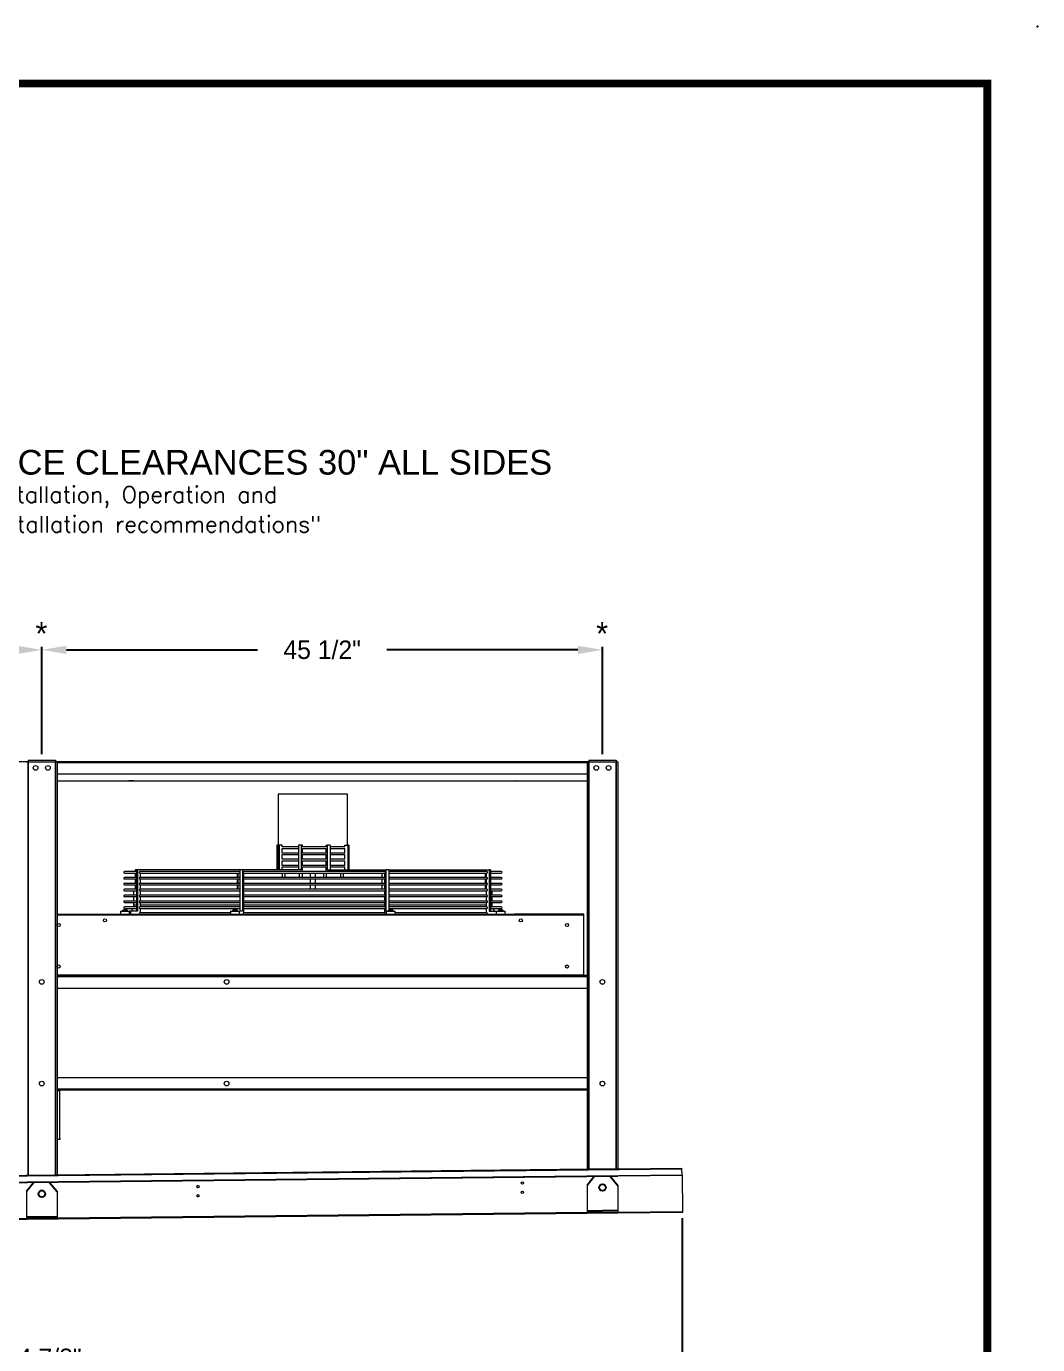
# Model space of a CAD drawing. Extents: x 6 to 271, y -23 to 146.
# Drawn here: x 189 to 271.1, y 39.4 to 146.4 of the extents above; entities that cross this region are included whole.
import ezdxf
from ezdxf.enums import TextEntityAlignment as Align

# ---------------------------------------------------------------- set-up
doc = ezdxf.new("R2010")
doc.units = 0
doc.header["$MEASUREMENT"] = 0
doc.layers.get('0').update_dxf_attribs({"linetype": 'CONTINUOUS'})
doc.layers.get('Defpoints').update_dxf_attribs({"linetype": 'CONTINUOUS'})
doc.styles.add('dimentions', font='ARIAL.TTF')
doc.styles.add('SIMPLEX', font='SIMPLEX')
doc.dimstyles.get("Standard").update_dxf_attribs({"dimtxt": 1.5, "dimasz": 2, "dimexe": 0.25, "dimexo": 0.5, "dimgap": 0.75, "dimtad": 0, "dimtih": 1, "dimtoh": 1, "dimdec": 4, "dimzin": 0, "dimdsep": 46, "dimlunit": 5, "dimtxsty": 'STANDARD', "dimcen": 0.125, "dimclrd": 1, "dimclre": 1, "dimclrt": 1, "dimadec": 0, "dimazin": 0, "dimtfac": 1, "dimtdec": 4, "dimtofl": 0, "dimtmove": 0, "dimatfit": 3, "dimfxl": 1, "dimfrac": 2, "dimtolj": 1, "dimtzin": 0, "dimarcsym": 0})

# ---------------------------------------------------------------- blocks, each defined once
blk = doc.blocks.new('*D29')
at = {"color": 7, "lineweight": -2}
for p, q in [((144.78, 87.32), (144.78, 96.03)), ((146.78, 95.78), (162.28, 95.78)), ((188.28, 95.78), (172.78, 95.78)), ((190.28, 87.32), (190.28, 96.03))]:
    blk.add_line(p, q, dxfattribs=at)
at = {"color": 7}
for points in [[(146.78, 96.11), (146.78, 95.44), (144.78, 95.78)], [(188.28, 96.11), (188.28, 95.44), (190.28, 95.78)]]:
    blk.add_solid(points, dxfattribs=at)
at = {"layer": 'Defpoints', "color": 0}
for p in [(190.28, 95.78), (144.78, 86.82), (190.28, 86.82)]:
    blk.add_point(p, dxfattribs=at)
at = {"color": 7, "insert": (167.53, 95.78), "char_height": 1.5, "attachment_point": 5}
blk.add_mtext('\\A1;45 1/2"', dxfattribs=at)
blk = doc.blocks.new('*D30')
at = {"color": 7, "lineweight": -2}
for p, q in [((190.28, 87.32), (190.28, 96.03)), ((192.28, 95.78), (207.78, 95.78)), ((233.78, 95.78), (218.28, 95.78)), ((235.78, 87.32), (235.78, 96.03))]:
    blk.add_line(p, q, dxfattribs=at)
at = {"color": 7}
for points in [[(192.28, 96.11), (192.28, 95.44), (190.28, 95.78)], [(233.78, 96.11), (233.78, 95.44), (235.78, 95.78)]]:
    blk.add_solid(points, dxfattribs=at)
at = {"layer": 'Defpoints', "color": 0}
for p in [(235.78, 95.78), (190.28, 86.82), (235.78, 86.82)]:
    blk.add_point(p, dxfattribs=at)
at = {"color": 7, "insert": (213.03, 95.78), "char_height": 1.5, "attachment_point": 5}
blk.add_mtext('\\A1;45 1/2"', dxfattribs=at)
blk = doc.blocks.new('*D32')
at = {"color": 7, "lineweight": -2}
for p, q in [((242.25, 49.65), (242.25, 38.05)), ((137.36, 48.49), (137.36, 38.05)), ((139.36, 38.3), (183.93, 38.3)), ((240.25, 38.3), (195.68, 38.3))]:
    blk.add_line(p, q, dxfattribs=at)
at = {"color": 7}
for points in [[(139.36, 38.63), (139.36, 37.97), (137.36, 38.3)], [(240.25, 38.63), (240.25, 37.97), (242.25, 38.3)]]:
    blk.add_solid(points, dxfattribs=at)
at = {"layer": 'Defpoints', "color": 0}
for p in [(242.25, 50.15), (137.36, 48.99), (242.25, 38.3)]:
    blk.add_point(p, dxfattribs=at)
at = {"color": 7, "insert": (189.81, 38.3), "char_height": 1.5, "attachment_point": 5}
blk.add_mtext('\\A1;104 7/8"', dxfattribs=at)

msp = doc.modelspace()

# ---------------------------------------------------------------- linework, layer by layer
at = {"color": 0, "linetype": 'Continuous', "lineweight": 15}
for p, q in [((189.02521, 86.68913), (189.15971, 86.68913)), ((189.15971, 86.68913), (189.15971, 53.11904)), ((189.16071, 86.68913), (189.15971, 86.68913)), ((189.16071, 86.82463), (189.16071, 86.69013)), ((189.16071, 86.82463), (191.38971, 86.82463)), ((189.16071, 86.69013), (191.38971, 86.69013)), ((189.16071, 86.68913), (189.16071, 86.69013)), ((189.16071, 86.68913), (191.38971, 86.68913)), ((189.16071, 53.11905), (189.16071, 86.68913)), ((191.38971, 86.82463), (191.38971, 86.69013)), ((191.38971, 86.68913), (191.38971, 86.69013)), ((191.39071, 86.68913), (191.38971, 86.68913)), ((191.38971, 53.14355), (191.38971, 86.68913)), ((191.52521, 86.68913), (191.39071, 86.68913)), ((191.39071, 86.68913), (191.39071, 53.14356)), ((191.52521, 86.68913), (191.52521, 53.14504)), ((234.52521, 86.68913), (234.65971, 86.68913)), ((234.52521, 86.68913), (234.52521, 53.61759)), ((234.65971, 86.68913), (234.65971, 53.61907)), ((234.66071, 86.68913), (234.65971, 86.68913)), ((234.66071, 86.82463), (234.66071, 86.69013)), ((234.66071, 86.82463), (236.88971, 86.82463)), ((234.66071, 86.69013), (236.88971, 86.69013)), ((234.66071, 86.68913), (234.66071, 86.69013)), ((234.66071, 86.68913), (236.88971, 86.68913)), ((234.66071, 53.61908), (234.66071, 86.68913)), ((236.88971, 86.82463), (236.88971, 86.69013)), ((236.88971, 86.68913), (236.88971, 86.69013)), ((236.88971, 53.64358), (236.88971, 86.68913)), ((236.89071, 86.68913), (236.88971, 86.68913)), ((237.02521, 86.68913), (236.89071, 86.68913)), ((236.89071, 86.68913), (236.89071, 53.64359)), ((237.02521, 86.68913), (237.02521, 53.64507)), ((191.52521, 86.63613), (234.52521, 86.63613)), ((191.52521, 85.70484), (234.52521, 85.70484)), ((191.52521, 85.14254), (197.33771, 85.14254)), ((197.71271, 85.14254), (228.33771, 85.14254)), ((228.71271, 85.14254), (234.52521, 85.14254)), ((213.35151, 84.06813), (209.46271, 84.06813)), ((215.08771, 84.06813), (213.35151, 84.06813)), ((209.358, 79.93213), (209.358, 77.93713)), ((209.45137, 79.93213), (209.358, 79.93213)), ((209.54475, 79.93213), (209.45137, 79.93213)), ((209.45137, 79.93213), (209.45137, 77.93713)), ((209.54475, 79.93213), (209.54475, 77.93713)), ((209.77017, 79.93213), (209.54475, 79.93213)), ((209.77017, 79.78131), (209.77017, 79.93213)), ((211.10554, 79.78225), (209.77017, 79.78225)), ((209.77017, 79.28131), (209.77017, 79.66319)), ((209.77017, 79.66225), (211.10554, 79.66225)), ((211.10554, 79.28225), (209.77017, 79.28225)), ((211.33096, 79.93213), (211.10554, 79.93213)), ((211.10554, 79.93213), (211.10554, 77.93713)), ((211.33096, 79.93213), (211.33096, 77.93713)), ((211.42434, 79.93213), (211.33096, 79.93213)), ((211.42434, 79.78131), (211.42434, 79.93213)), ((213.35151, 79.78225), (211.42434, 79.78225)), ((211.42434, 79.28131), (211.42434, 79.66319)), ((211.42434, 79.66225), (213.35151, 79.66225)), ((213.35151, 79.28225), (211.42434, 79.28225)), ((213.35151, 79.78225), (213.35151, 79.93213)), ((213.35151, 79.93213), (213.44488, 79.93213)), ((213.35151, 79.28225), (213.35151, 79.66225)), ((213.44488, 79.93213), (213.44488, 77.93713)), ((213.67031, 79.93213), (213.44488, 79.93213)), ((213.67031, 79.93213), (213.67031, 77.93713)), ((214.87362, 79.78225), (213.67031, 79.78225)), ((213.67031, 79.66225), (214.87362, 79.66225)), ((214.87362, 79.28225), (213.67031, 79.28225)), ((214.87362, 79.78225), (214.87362, 79.93213)), ((214.87362, 79.93213), (215.09905, 79.93213)), ((214.87362, 79.28225), (214.87362, 79.66225)), ((215.09905, 79.93213), (215.09905, 77.93713)), ((215.19242, 79.93213), (215.09905, 79.93213)), ((215.19242, 79.93213), (215.19242, 77.93713)), ((209.77017, 78.78131), (209.77017, 79.16319)), ((209.77017, 79.16225), (211.10554, 79.16225)), ((211.10554, 78.78225), (209.77017, 78.78225)), ((209.77017, 78.28131), (209.77017, 78.66319)), ((209.77017, 78.66225), (211.10554, 78.66225)), ((211.10554, 78.28225), (209.77017, 78.28225)), ((209.77017, 77.93713), (209.77017, 78.16319)), ((209.77017, 78.16225), (211.10554, 78.16225)), ((211.42434, 78.78131), (211.42434, 79.16319)), ((211.42434, 79.16225), (213.35151, 79.16225)), ((213.35151, 78.78225), (211.42434, 78.78225)), ((211.42434, 78.28131), (211.42434, 78.66319)), ((211.42434, 78.66225), (213.35151, 78.66225)), ((213.35151, 78.28225), (211.42434, 78.28225)), ((211.42434, 77.78225), (211.42434, 78.16319)), ((211.42434, 78.16225), (213.35151, 78.16225)), ((213.35151, 78.78225), (213.35151, 79.16225)), ((213.35151, 78.28225), (213.35151, 78.66225)), ((213.35151, 77.78225), (213.35151, 78.16225)), ((213.67031, 79.16225), (214.87362, 79.16225)), ((214.87362, 78.78225), (213.67031, 78.78225)), ((213.67031, 78.66225), (214.87362, 78.66225)), ((214.87362, 78.28225), (213.67031, 78.28225)), ((213.67031, 78.16225), (214.87362, 78.16225)), ((214.87362, 78.78225), (214.87362, 79.16225)), ((214.87362, 78.28225), (214.87362, 78.66225)), ((214.87362, 77.93713), (214.87362, 78.16225)), ((197.95508, 77.78225), (196.98509, 77.78225)), ((196.98509, 77.66225), (197.95508, 77.66225)), ((197.95508, 77.30358), (196.98509, 77.30358)), ((196.98509, 77.18358), (197.95508, 77.18358)), ((197.8617, 77.93713), (197.8617, 77.78225)), ((197.95508, 77.93713), (197.8617, 77.93713)), ((197.8617, 77.66225), (197.8617, 77.30358)), ((197.8617, 77.18358), (197.8617, 76.82492)), ((198.04845, 77.93713), (197.95508, 77.93713)), ((197.95508, 77.93713), (197.95508, 74.55613)), ((198.04845, 77.93713), (198.04845, 74.55613)), ((206.34362, 77.93713), (198.04845, 77.93713)), ((198.24416, 77.66225), (206.34362, 77.66225)), ((198.24416, 77.18358), (206.34362, 77.18358)), ((206.34362, 77.78225), (198.2442, 77.78225)), ((206.34362, 77.30358), (198.2442, 77.30358)), ((198.27388, 77.30358), (198.27388, 77.66225)), ((198.27388, 76.82492), (198.27388, 77.18358)), ((206.11819, 77.66225), (206.11819, 77.30358)), ((206.11819, 77.18358), (206.11819, 76.82492)), ((206.21156, 77.30358), (206.21156, 77.66225)), ((206.21156, 76.82492), (206.21156, 77.18358)), ((206.56904, 77.93713), (206.34362, 77.93713)), ((206.34362, 77.93713), (206.34362, 74.55613)), ((206.56904, 77.93713), (206.56904, 74.55613)), ((211.33096, 77.93713), (206.56904, 77.93713)), ((206.65011, 77.66225), (218.12648, 77.66225)), ((206.65011, 77.18358), (218.12648, 77.18358)), ((218.12648, 77.78225), (206.65019, 77.78225)), ((218.12648, 77.30358), (206.65019, 77.30358)), ((206.66242, 77.30358), (206.66242, 77.66225)), ((206.66242, 76.82492), (206.66242, 77.18358)), ((213.44488, 77.93713), (218.2068, 77.93713)), ((217.888, 77.30358), (217.888, 77.66225)), ((217.888, 76.82492), (217.888, 77.18358)), ((218.11343, 77.30358), (218.11343, 77.66225)), ((218.11343, 76.82492), (218.11343, 77.18358)), ((218.2068, 77.93713), (218.2068, 74.55613)), ((218.43223, 77.93713), (218.2068, 77.93713)), ((218.43223, 77.93713), (218.43223, 74.66423)), ((218.43223, 77.93713), (226.59534, 77.93713)), ((226.40143, 77.78225), (218.43223, 77.78225)), ((218.43223, 77.66225), (226.40143, 77.66225)), ((226.40143, 77.30358), (218.43223, 77.30358)), ((218.43223, 77.18358), (226.40143, 77.18358)), ((226.27654, 77.30358), (226.27654, 77.66225)), ((226.27654, 76.82492), (226.27654, 77.18358)), ((226.36992, 77.30358), (226.36992, 77.66225)), ((226.36992, 76.82492), (226.36992, 77.18358)), ((226.59534, 77.93713), (226.59534, 74.55613)), ((226.68872, 77.93713), (226.59534, 77.93713)), ((226.68872, 77.93713), (226.68872, 74.55613)), ((227.56533, 77.78225), (226.68872, 77.78225)), ((226.68872, 77.66225), (227.56533, 77.66225)), ((227.56533, 77.30358), (226.68872, 77.30358)), ((226.68872, 77.18358), (227.56533, 77.18358)), ((197.95508, 76.82492), (196.98509, 76.82492)), ((196.98509, 76.70492), (197.95508, 76.70492)), ((197.95508, 76.34625), (196.98509, 76.34625)), ((196.98509, 76.22625), (197.95508, 76.22625)), ((197.8617, 76.70492), (197.8617, 76.34625)), ((198.24416, 76.70492), (206.34362, 76.70492)), ((198.24416, 76.22625), (206.34362, 76.22625)), ((206.34362, 76.82492), (198.2442, 76.82492)), ((206.34362, 76.34625), (198.2442, 76.34625)), ((198.27388, 76.34625), (198.27388, 76.70492)), ((198.27388, 75.86759), (198.27388, 76.22625)), ((206.11819, 76.70492), (206.11819, 76.34625)), ((206.21156, 76.34625), (206.21156, 76.70492)), ((206.65011, 76.70492), (218.12648, 76.70492)), ((206.65011, 76.22625), (218.12648, 76.22625)), ((218.12648, 76.82492), (206.65019, 76.82492)), ((218.12648, 76.34625), (206.65019, 76.34625)), ((206.66242, 76.34625), (206.66242, 76.70492)), ((206.66242, 75.86759), (206.66242, 76.22625)), ((217.888, 76.34625), (217.888, 76.70492)), ((218.11343, 76.34625), (218.11343, 76.70492)), ((218.11343, 75.86759), (218.11343, 76.22625)), ((226.40143, 76.82492), (218.43223, 76.82492)), ((218.43223, 76.70492), (226.40143, 76.70492)), ((226.40143, 76.34625), (218.43223, 76.34625)), ((218.43223, 76.22625), (226.40143, 76.22625)), ((226.27654, 76.34625), (226.27654, 76.70492)), ((226.36992, 76.34625), (226.36992, 76.70492)), ((226.36992, 75.86759), (226.36992, 76.22625)), ((227.56533, 76.82492), (226.68872, 76.82492)), ((226.68872, 76.70492), (227.56533, 76.70492)), ((227.56533, 76.34625), (226.68872, 76.34625)), ((226.68872, 76.22625), (227.56533, 76.22625)), ((197.95508, 75.86759), (196.98509, 75.86759)), ((196.98509, 75.74759), (197.95508, 75.74759)), ((197.95508, 75.38892), (196.98509, 75.38892)), ((196.98509, 75.26892), (197.95508, 75.26892)), ((197.95508, 74.91025), (196.98509, 74.91025)), ((197.95508, 75.06213), (197.72741, 75.06213)), ((198.24416, 75.74759), (206.34362, 75.74759)), ((198.24416, 75.26892), (206.34362, 75.26892)), ((206.34362, 75.86759), (198.2442, 75.86759)), ((206.34362, 75.38892), (198.2442, 75.38892)), ((206.34362, 74.91025), (198.2442, 74.91025)), ((198.27388, 75.38892), (198.27388, 75.74759)), ((198.27388, 74.91025), (198.27388, 75.26892)), ((206.34362, 75.06213), (198.27388, 75.06213)), ((206.65011, 75.74759), (218.12648, 75.74759)), ((206.65011, 75.26892), (218.12648, 75.26892)), ((218.12648, 75.86759), (206.65019, 75.86759)), ((218.12648, 75.38892), (206.65019, 75.38892)), ((218.12648, 74.91025), (206.65019, 74.91025)), ((206.66242, 75.38892), (206.66242, 75.74759)), ((206.66242, 74.91025), (206.66242, 75.26892)), ((218.11343, 75.06213), (206.66242, 75.06213)), ((218.11343, 75.38892), (218.11343, 75.74759)), ((218.11343, 74.91025), (218.11343, 75.26892)), ((226.40143, 75.86759), (218.43223, 75.86759)), ((218.43223, 75.74759), (226.40143, 75.74759)), ((226.40143, 75.38892), (218.43223, 75.38892)), ((218.43223, 75.26892), (226.40143, 75.26892)), ((226.36992, 75.06213), (218.43223, 75.06213)), ((226.40143, 74.91025), (218.43223, 74.91025)), ((226.36992, 75.38892), (226.36992, 75.74759)), ((226.36992, 74.91025), (226.36992, 75.26892)), ((227.56533, 75.86759), (226.68872, 75.86759)), ((226.68872, 75.74759), (227.56533, 75.74759)), ((227.56533, 75.38892), (226.68872, 75.38892)), ((226.68872, 75.26892), (227.56533, 75.26892)), ((226.82301, 75.06213), (226.68872, 75.06213)), ((227.56533, 74.91025), (226.68872, 74.91025)), ((191.52521, 74.32463), (195.90021, 74.32463)), ((191.52521, 74.27363), (234.27521, 74.27363)), ((195.90021, 74.32463), (228.65021, 74.32463)), ((196.6622, 74.55613), (196.69029, 74.55613)), ((196.69029, 74.55613), (197.4002, 74.55613)), ((196.8291, 74.55713), (196.81245, 74.55713)), ((197.24995, 74.55713), (196.8291, 74.55713)), ((196.93645, 74.68113), (196.9366, 74.68113)), ((196.93933, 74.68113), (196.9366, 74.68113)), ((196.93933, 74.68113), (196.94984, 74.68113)), ((196.96052, 74.68113), (196.94984, 74.68113)), ((196.96052, 74.68113), (197.03656, 74.68113)), ((196.98509, 74.79025), (197.95508, 74.79025)), ((197.04811, 74.68113), (197.03656, 74.68113)), ((197.05439, 74.68113), (197.04811, 74.68113)), ((197.05439, 74.68113), (197.07976, 74.68113)), ((197.0943, 74.68113), (197.07976, 74.68113)), ((197.0943, 74.68113), (197.12595, 74.68113)), ((197.46548, 74.55613), (197.4002, 74.55613)), ((197.46548, 74.55613), (197.46548, 74.32463)), ((198.04845, 74.55613), (197.46548, 74.55613)), ((198.24416, 74.79025), (206.34362, 74.79025)), ((205.59193, 74.43159), (198.2442, 74.43159)), ((198.27388, 74.43159), (198.27388, 74.79025)), ((205.59193, 74.55613), (205.62002, 74.55613)), ((205.62002, 74.55613), (206.32993, 74.55613)), ((205.87722, 74.55713), (205.74218, 74.55713)), ((205.86618, 74.68113), (205.89783, 74.68113)), ((206.17968, 74.55713), (205.87722, 74.55713)), ((205.91237, 74.68113), (205.89783, 74.68113)), ((205.91237, 74.68113), (205.93774, 74.68113)), ((205.94402, 74.68113), (205.93774, 74.68113)), ((205.95557, 74.68113), (205.94402, 74.68113)), ((205.95557, 74.68113), (206.03161, 74.68113)), ((206.04229, 74.68113), (206.03161, 74.68113)), ((206.04229, 74.68113), (206.0528, 74.68113)), ((206.05553, 74.68113), (206.0528, 74.68113)), ((206.05553, 74.68113), (206.05568, 74.68113)), ((206.56904, 74.55613), (206.32993, 74.55613)), ((206.65011, 74.79025), (218.12648, 74.79025)), ((218.12648, 74.43159), (206.65019, 74.43159)), ((206.66242, 74.43159), (206.66242, 74.79025)), ((218.11343, 74.43159), (218.11343, 74.79025)), ((218.2068, 74.55613), (218.22049, 74.55613)), ((218.22049, 74.55613), (218.24857, 74.55613)), ((218.24857, 74.55613), (218.95848, 74.55613)), ((218.6732, 74.55713), (218.37074, 74.55713)), ((218.43223, 74.79025), (226.40143, 74.79025)), ((218.49473, 74.68113), (218.49489, 74.68113)), ((218.49762, 74.68113), (218.49489, 74.68113)), ((218.49762, 74.68113), (218.50813, 74.68113)), ((218.5188, 74.68113), (218.50813, 74.68113)), ((218.5188, 74.68113), (218.59484, 74.68113)), ((218.6064, 74.68113), (218.59484, 74.68113)), ((218.61268, 74.68113), (218.6064, 74.68113)), ((218.61268, 74.68113), (218.63805, 74.68113)), ((218.65259, 74.68113), (218.63805, 74.68113)), ((218.65259, 74.68113), (218.68424, 74.68113)), ((218.80824, 74.55713), (218.6732, 74.55713)), ((226.40143, 74.43159), (218.95848, 74.43159)), ((226.36992, 74.43159), (226.36992, 74.79025)), ((226.59534, 74.55613), (227.15022, 74.55613)), ((226.68872, 74.79025), (227.56533, 74.79025)), ((227.15022, 74.55613), (227.17831, 74.55613)), ((227.17831, 74.55613), (227.88822, 74.55613)), ((227.72132, 74.55713), (227.30047, 74.55713)), ((227.42447, 74.68113), (227.45612, 74.68113)), ((227.47066, 74.68113), (227.45612, 74.68113)), ((227.47066, 74.68113), (227.49603, 74.68113)), ((227.50231, 74.68113), (227.49603, 74.68113)), ((227.51386, 74.68113), (227.50231, 74.68113)), ((227.51386, 74.68113), (227.5899, 74.68113)), ((227.60058, 74.68113), (227.5899, 74.68113)), ((227.60058, 74.68113), (227.61109, 74.68113)), ((227.61382, 74.68113), (227.61109, 74.68113)), ((227.61382, 74.68113), (227.61397, 74.68113)), ((227.73797, 74.55713), (227.72132, 74.55713)), ((234.27521, 74.32463), (228.65021, 74.32463)), ((234.27521, 74.27363), (234.27521, 74.32463)), ((234.27521, 69.37563), (234.27521, 74.27363)), ((234.27521, 69.37563), (191.52521, 69.37563)), ((191.52521, 69.37463), (234.27521, 69.37463)), ((191.52521, 69.32463), (234.27521, 69.32463)), ((191.52521, 69.26113), (234.52521, 69.26113)), ((234.27521, 69.37463), (234.27521, 69.37563)), ((234.27521, 69.32463), (234.27521, 69.37463)), ((234.27521, 69.32463), (234.52521, 69.32463)), ((234.27621, 69.37463), (234.27621, 69.32463)), ((234.27621, 69.37463), (234.52521, 69.37463)), ((191.52521, 68.32463), (234.52521, 68.32463)), ((191.52521, 61.07463), (234.52521, 61.07463)), ((191.52521, 60.13813), (234.52521, 60.13813)), ((191.52521, 60.07463), (191.71221, 60.07463)), ((191.52521, 60.01163), (191.71221, 60.01163)), ((191.52521, 60.01063), (191.71221, 60.01063)), ((191.71221, 60.07463), (234.52521, 60.07463)), ((191.71221, 60.07463), (191.71221, 60.01163)), ((191.71221, 60.01163), (191.71221, 60.01063)), ((191.71221, 60.01063), (191.71221, 56.07463)), ((191.52521, 56.07463), (191.71221, 56.07463)), ((191.71221, 56.13763), (191.77521, 56.13763)), ((191.71221, 56.07463), (191.77521, 56.07463)), ((191.77521, 56.07463), (191.77521, 56.13763)), ((191.64126, 53.14631), (234.38868, 53.61609)), ((191.64175, 53.10212), (234.38917, 53.5719)), ((237.13852, 53.64631), (242.20071, 53.70194)), ((237.139, 53.60212), (242.20119, 53.65775)), ((242.20071, 53.70194), (242.20119, 53.65775)), ((242.20119, 53.65775), (242.20682, 53.14605)), ((191.52521, 52.58837), (234.52521, 53.06093)), ((234.39479, 53.0602), (191.64737, 52.59042)), ((237.02521, 53.0884), (242.26932, 53.14603)), ((242.20682, 53.14605), (237.14462, 53.09042)), ((242.30173, 50.19721), (242.26932, 53.14603)), ((189.02521, 51.8116), (189.02521, 49.59794)), ((191.52521, 51.8116), (191.52521, 49.63893)), ((234.52521, 52.31163), (234.52521, 50.09797)), ((237.02521, 52.31163), (237.02521, 50.13896)), ((191.52521, 49.63919), (234.52521, 50.11175)), ((191.52521, 49.58819), (234.52521, 50.06075)), ((237.02521, 50.13922), (242.30173, 50.19721)), ((237.02521, 50.08822), (242.25129, 50.14565)), ((242.25129, 50.14565), (242.30229, 50.14621))]:
    msp.add_line(p, q, dxfattribs=at)
at = {"color": 0}
for p, q in [((143.39418, 52.61609), (237.13852, 53.64631)), ((237.139, 53.60212), (143.39466, 52.5719)), ((237.13852, 53.64631), (237.139, 53.60212)), ((143.52521, 52.06087), (237.02521, 53.0884)), ((189.63575, 52.55735), (189.02521, 51.8116)), ((190.91466, 52.55735), (191.52521, 51.8116)), ((235.13576, 53.05738), (234.52521, 52.31163)), ((236.41467, 53.05738), (237.02521, 52.31163)), ((143.52521, 49.11169), (237.02521, 50.13922)), ((237.02521, 50.08822), (143.52521, 49.06069)), ((191.52521, 49.76393), (189.02521, 49.72294)), ((189.02521, 49.59794), (189.02521, 49.54694)), ((237.02521, 50.26396), (234.52521, 50.22297)), ((234.52521, 50.09797), (234.52521, 50.04697)), ((237.02521, 50.13922), (237.02521, 50.08822))]:
    msp.add_line(p, q, dxfattribs=at)
at = {"color": 0, "const_width": 0.63999}
msp.add_lwpolyline([(11.00839, -18.24898), (267.00583, -18.24898), (267.00583, 141.74942), (11.00839, 141.74942), (11.00839, -18.24898)], dxfattribs=at)
at = {"color": 0, "linetype": 'Continuous', "lineweight": 15, "flags": 128}
for points in [[(197.33771, 85.14254), (197.3453, 85.1467), (197.36747, 85.15052), (197.40242, 85.1537), (197.44732, 85.15597), (197.49853, 85.15715), (197.55189, 85.15715), (197.6031, 85.15597), (197.648, 85.1537), (197.68294, 85.15052), (197.70511, 85.1467), (197.71271, 85.14254)], [(197.71271, 85.14254), (197.70507, 85.1467), (197.68287, 85.15052), (197.64793, 85.15369), (197.60305, 85.15595), (197.55188, 85.15714), (197.49854, 85.15714), (197.44737, 85.15595), (197.40249, 85.15369), (197.36754, 85.15052), (197.34535, 85.1467), (197.33771, 85.14254)], [(228.33771, 85.14254), (228.3453, 85.1467), (228.36747, 85.15052), (228.40242, 85.1537), (228.44732, 85.15597), (228.49853, 85.15715), (228.55189, 85.15715), (228.6031, 85.15597), (228.648, 85.1537), (228.68295, 85.15052), (228.70511, 85.1467), (228.71271, 85.14254)], [(228.71271, 85.14254), (228.70507, 85.1467), (228.7, 85.14787)], [(218.12648, 77.78225), (218.12654, 77.78225), (218.13581, 77.77707), (218.1435, 77.76254), (218.14828, 77.74114), (218.14934, 77.71652), (218.1465, 77.69287), (218.14025, 77.67424), (218.13166, 77.66379), (218.12648, 77.66225)], [(218.12648, 77.30358), (218.13074, 77.30254), (218.1391, 77.29371), (218.14552, 77.27713), (218.149, 77.25537), (218.149, 77.23179), (218.14552, 77.21004), (218.1391, 77.19346), (218.13074, 77.18462), (218.12648, 77.18358)], [(218.12648, 76.82492), (218.13074, 76.82388), (218.1391, 76.81504), (218.14552, 76.79847), (218.149, 76.77671), (218.149, 76.75313), (218.14552, 76.73137), (218.1391, 76.71479), (218.13074, 76.70596), (218.12648, 76.70492)], [(218.12648, 76.34625), (218.13074, 76.34521), (218.1391, 76.33638), (218.14552, 76.3198), (218.149, 76.29804), (218.149, 76.27446), (218.14552, 76.2527), (218.1391, 76.23613), (218.13074, 76.22729), (218.12648, 76.22625)], [(197.72741, 75.06213), (197.71978, 74.9554), (197.71187, 74.91025)], [(218.12648, 75.86759), (218.13074, 75.86655), (218.1391, 75.85771), (218.14552, 75.84113), (218.149, 75.81938), (218.149, 75.7958), (218.14552, 75.77404), (218.1391, 75.75746), (218.13074, 75.74862), (218.12648, 75.74759)], [(218.12648, 75.38892), (218.13074, 75.38788), (218.1391, 75.37905), (218.14552, 75.36247), (218.149, 75.34071), (218.149, 75.31713), (218.14552, 75.29537), (218.1391, 75.27879), (218.13074, 75.26996), (218.12648, 75.26892)], [(218.12648, 74.91025), (218.13074, 74.90922), (218.1391, 74.90038), (218.14552, 74.8838), (218.149, 74.86204), (218.149, 74.83846), (218.14552, 74.81671), (218.1391, 74.80013), (218.13074, 74.79129), (218.12648, 74.79025)], [(226.83855, 74.91025), (226.83064, 74.9554), (226.82301, 75.06213)], [(218.12648, 74.43159), (218.13099, 74.43042), (218.13943, 74.42114), (218.14581, 74.40399), (218.14912, 74.38169), (218.14883, 74.35779), (218.14499, 74.33608), (218.14078, 74.32463)], [(242.30229, 50.14621), (242.30228, 50.14719), (242.30225, 50.15009), (242.30219, 50.15481), (242.30212, 50.16115), (242.30204, 50.16888), (242.30194, 50.17769), (242.30184, 50.18726), (242.30173, 50.19721)]]:
    msp.add_lwpolyline(points, dxfattribs=at)
at = {"color": 0, "linetype": 'Continuous', "lineweight": 15}
for centre, radius in [((189.77521, 86.19963), 0.1875), ((190.77521, 86.19963), 0.1875), ((235.27521, 86.19963), 0.1875), ((236.27521, 86.19963), 0.1875), ((195.40021, 73.82463), 0.125), ((229.15021, 73.82463), 0.125), ((191.65021, 73.44963), 0.125), ((232.90021, 73.44963), 0.125), ((191.65021, 70.07463), 0.125), ((232.90021, 70.07463), 0.125), ((190.27521, 68.82463), 0.1875), ((205.27521, 68.82463), 0.1875), ((235.77521, 68.82463), 0.1875), ((190.27521, 60.57463), 0.1875), ((205.27521, 60.57463), 0.1875), ((235.77521, 60.57463), 0.1875), ((229.2756, 52.5032), 0.09375), ((202.94319, 52.21382), 0.09375), ((202.95143, 51.46387), 0.09375), ((229.28384, 51.75325), 0.09375)]:
    msp.add_circle(centre, radius, dxfattribs=at)
at = {"color": 0}
for centre in [(190.27521, 51.63592), (235.77521, 52.13595)]:
    msp.add_circle(centre, 0.26853, dxfattribs=at)
at = {"color": 0, "linetype": 'Continuous', "lineweight": 15}
for centre, radius, start, end in [((209.46271, 79.72225), 0.06, 100.8922831, 259.1077169), ((209.46271, 79.22225), 0.06, 100.8922831, 259.1077169), ((209.46271, 78.72225), 0.06, 100.8922831, 259.1077169), ((209.46271, 78.22225), 0.06, 100.8922831, 259.1077169), ((196.98509, 77.72225), 0.06, 90, 270), ((196.98509, 77.24358), 0.06, 90, 270), ((226.39826, 77.72225), 0.06008, 273.0275602, 86.9724398), ((226.39814, 77.24358), 0.06009, 273.1439759, 86.8560241), ((227.56533, 77.72225), 0.06, 270, 90), ((227.56533, 77.24358), 0.06, 270, 90), ((196.98509, 76.76492), 0.06, 90, 270), ((196.98509, 76.28625), 0.06, 90, 270), ((226.39814, 76.76492), 0.06009, 273.1445885, 86.8554115), ((226.39814, 76.28625), 0.06009, 273.1430274, 86.8569726), ((227.56533, 76.76492), 0.06, 270, 90), ((227.56533, 76.28625), 0.06, 270, 90), ((196.98509, 75.80759), 0.06, 90, 270), ((196.98509, 75.32892), 0.06, 90, 270), ((196.98509, 74.85025), 0.06, 90, 270), ((226.39814, 75.80759), 0.06009, 273.1445885, 86.8554115), ((226.39814, 75.32892), 0.06009, 273.1430274, 86.8569726), ((226.39814, 74.85025), 0.06009, 273.1445885, 86.8554115), ((227.56533, 75.80759), 0.06, 270, 90), ((227.56533, 75.32892), 0.06, 270, 90), ((227.56533, 74.85025), 0.06, 270, 90), ((196.93645, 74.55713), 0.124, 90, 180), ((197.12595, 74.55713), 0.124, 0, 90), ((196.97741, 75.06213), 0.75, 317.5717297, 338.7458884), ((205.86618, 74.55713), 0.124, 90, 180), ((206.05568, 74.55713), 0.124, 0, 90), ((218.49474, 74.55713), 0.124, 90, 180), ((218.68424, 74.55713), 0.124, 0, 90), ((226.39682, 74.37106), 0.06071, 310.1202956, 85.6447004), ((227.57301, 75.06213), 0.75, 201.2541116, 222.4282703), ((227.42447, 74.55713), 0.124, 90, 180), ((227.61397, 74.55713), 0.124, 0, 90), ((234.27621, 69.37563), 0.001, 180, 270), ((242.1419, 53.14484), 0.06493, 0.4479214, 1.0722755), ((202.94386, 52.21383), 0.09375, 90.8333584, 270.4259147), ((202.9521, 51.46387), 0.09375, 90.83331, 270.4259653)]:
    msp.add_arc(centre, radius, start, end, dxfattribs=at)
for points in [[(189.16071, 86.69963), (145.88971, 86.69963)], [(234.66071, 86.69963), (191.38971, 86.69963)], [(191.52521, 85.14235), (197.33771, 85.14235)], [(197.71271, 85.14235), (228.33771, 85.14235)], [(228.71271, 85.14235), (234.52521, 85.14235)], [(209.46271, 84.06813), (209.46271, 79.93213)], [(215.08771, 79.93213), (215.08771, 84.06813)], [(209.78508, 77.66225), (209.78508, 77.30358)], [(210.03508, 77.30358), (210.03508, 77.66225)], [(211.17054, 77.66225), (211.17054, 77.30358)], [(211.42054, 77.30358), (211.42054, 77.66225)], [(212.04871, 77.66225), (212.04871, 77.30358)], [(212.04871, 77.18358), (212.04871, 76.82492)], [(212.50171, 77.30358), (212.50171, 77.66225)], [(212.50171, 76.82492), (212.50171, 77.18358)], [(213.12988, 77.66225), (213.12988, 77.30358)], [(213.37988, 77.30358), (213.37988, 77.66225)], [(214.51534, 77.66225), (214.51534, 77.30358)], [(214.76534, 77.30358), (214.76534, 77.66225)], [(197.72741, 76.22625), (197.72741, 75.86759)], [(212.04871, 76.70492), (212.04871, 76.34625)], [(212.50171, 76.34625), (212.50171, 76.70492)], [(226.82301, 75.86759), (226.82301, 76.22625)], [(197.72741, 75.74759), (197.72741, 75.38892)], [(197.72741, 75.26892), (197.72741, 75.06213)], [(226.82301, 75.38892), (226.82301, 75.74759)], [(226.82301, 75.06213), (226.82301, 75.26892)], [(196.6622, 74.55613), (196.6622, 74.32463)], [(196.81245, 74.55713), (196.81245, 74.55613)], [(196.9366, 74.68113), (196.93262, 74.68107)], [(196.93262, 74.68107), (196.93933, 74.68113)], [(196.94984, 74.68113), (196.95654, 74.68107)], [(196.95654, 74.68107), (196.96052, 74.68113)], [(197.03656, 74.68113), (197.0382, 74.68107)], [(197.0382, 74.68107), (197.05439, 74.68113)], [(197.07976, 74.68113), (197.09594, 74.68107)], [(197.09594, 74.68107), (197.0943, 74.68113)], [(197.24995, 74.55613), (197.24995, 74.55713)], [(197.4002, 74.32463), (197.4002, 74.55613)], [(205.59193, 74.55613), (205.59193, 74.32463)], [(205.74218, 74.55713), (205.74218, 74.55613)], [(205.89783, 74.68113), (205.89618, 74.68107)], [(205.89618, 74.68107), (205.91237, 74.68113)], [(205.93774, 74.68113), (205.95393, 74.68107)], [(205.95393, 74.68107), (205.95557, 74.68113)], [(206.03161, 74.68113), (206.03559, 74.68107)], [(206.03559, 74.68107), (206.04229, 74.68113)], [(206.0528, 74.68113), (206.0595, 74.68107)], [(206.0595, 74.68107), (206.05553, 74.68113)], [(206.17968, 74.55613), (206.17968, 74.55713)], [(206.32993, 74.32463), (206.32993, 74.55613)], [(218.22049, 74.55613), (218.22049, 74.32463)], [(218.37074, 74.55713), (218.37074, 74.55613)], [(218.49489, 74.68113), (218.49091, 74.68107)], [(218.49091, 74.68107), (218.49762, 74.68113)], [(218.50813, 74.68113), (218.51483, 74.68107)], [(218.51483, 74.68107), (218.5188, 74.68113)], [(218.59484, 74.68113), (218.59649, 74.68107)], [(218.59649, 74.68107), (218.61268, 74.68113)], [(218.63805, 74.68113), (218.65423, 74.68107)], [(218.65423, 74.68107), (218.65259, 74.68113)], [(218.80824, 74.55613), (218.80824, 74.55713)], [(218.95848, 74.32463), (218.95848, 74.55613)], [(227.15022, 74.55613), (227.15022, 74.32463)], [(227.30047, 74.55713), (227.30047, 74.55613)], [(227.45612, 74.68113), (227.45447, 74.68107)], [(227.45447, 74.68107), (227.47066, 74.68113)], [(227.49603, 74.68113), (227.51222, 74.68107)], [(227.51222, 74.68107), (227.51386, 74.68113)], [(227.5899, 74.68113), (227.59388, 74.68107)], [(227.59388, 74.68107), (227.60058, 74.68113)], [(227.61109, 74.68113), (227.61779, 74.68107)], [(227.61779, 74.68107), (227.61382, 74.68113)], [(227.73797, 74.55613), (227.73797, 74.55713)], [(227.88822, 74.32463), (227.88822, 74.55613)]]:
    msp.add_open_spline(points, degree=1, dxfattribs=at)
for points, knots in [([(198.2505, 77.78128), (198.24558, 77.78171), (198.23443, 77.78269), (198.21764, 77.77612), (198.20263, 77.76374), (198.19228, 77.74648), (198.1878, 77.72654), (198.18966, 77.7061), (198.19766, 77.68753), (198.21093, 77.67268), (198.22784, 77.66414), (198.24109, 77.66091), (198.2476, 77.66252), (198.24806, 77.66263)], [0, 0, 0, 0, 0.07998066, 0.181377187, 0.282772898, 0.384152689, 0.485526015, 0.586884478, 0.688246421, 0.789611838, 0.890985893, 0.992376699, 1, 1, 1, 1]), ([(198.2505, 77.30262), (198.24558, 77.30305), (198.23443, 77.30402), (198.21764, 77.29745), (198.20263, 77.28508), (198.19228, 77.26781), (198.1878, 77.24788), (198.18966, 77.22743), (198.19766, 77.20886), (198.21093, 77.19402), (198.22784, 77.18547), (198.24109, 77.18224), (198.2476, 77.18386), (198.24806, 77.18397)], [0, 0, 0, 0, 0.079980721, 0.181377459, 0.282769774, 0.384154726, 0.485522526, 0.586887075, 0.688243875, 0.789609503, 0.890986391, 0.992376683, 1, 1, 1, 1]), ([(206.65271, 77.78167), (206.65027, 77.78188), (206.64525, 77.78233), (206.63805, 77.77458), (206.6321, 77.76132), (206.62816, 77.74351), (206.62671, 77.72334), (206.62789, 77.70305), (206.63157, 77.68488), (206.63735, 77.6711), (206.64419, 77.66285), (206.64898, 77.66279), (206.65118, 77.66275)], [0, 0, 0, 0, 0.096003586, 0.198203999, 0.300402688, 0.402587111, 0.504761373, 0.606930536, 0.709092095, 0.811263224, 0.913448512, 1, 1, 1, 1]), ([(206.65271, 77.303), (206.65027, 77.30322), (206.64525, 77.30366), (206.63805, 77.29591), (206.6321, 77.28265), (206.62816, 77.26484), (206.62671, 77.24467), (206.62789, 77.22438), (206.63157, 77.20621), (206.63735, 77.19244), (206.64419, 77.18419), (206.64898, 77.18412), (206.65118, 77.18409)], [0, 0, 0, 0, 0.096003934, 0.198202332, 0.300401172, 0.402590897, 0.50476531, 0.606928739, 0.709095704, 0.811262947, 0.913448385, 1, 1, 1, 1]), ([(198.25033, 76.8238), (198.24841, 76.82425), (198.2404, 76.82611), (198.2258, 76.82246), (198.20919, 76.81302), (198.19646, 76.79768), (198.18912, 76.77877), (198.18799, 76.75826), (198.19319, 76.73854), (198.20414, 76.7217), (198.21958, 76.71006), (198.2351, 76.7044), (198.24469, 76.70552), (198.24808, 76.70591)], [0, 0, 0, 0, 0.031968447, 0.133392307, 0.234817999, 0.336234214, 0.437639115, 0.539028498, 0.640417039, 0.741808958, 0.84320815, 0.944620839, 1, 1, 1, 1]), ([(198.25033, 76.34514), (198.24841, 76.34558), (198.2404, 76.34744), (198.2258, 76.3438), (198.20919, 76.33435), (198.19646, 76.31901), (198.18912, 76.3001), (198.18799, 76.2796), (198.19319, 76.25987), (198.20414, 76.24304), (198.21958, 76.23139), (198.2351, 76.22573), (198.24469, 76.22685), (198.24808, 76.22725)], [0, 0, 0, 0, 0.03196747, 0.13339056, 0.234816431, 0.336232825, 0.437637905, 0.539033362, 0.640416403, 0.741808501, 0.843207873, 0.944620741, 1, 1, 1, 1]), ([(206.65269, 76.82392), (206.65072, 76.82436), (206.64617, 76.8254), (206.63927, 76.81898), (206.63302, 76.80673), (206.62868, 76.78954), (206.62677, 76.76964), (206.62749, 76.74918), (206.63075, 76.73056), (206.63621, 76.71559), (206.6432, 76.70698), (206.64853, 76.70358), (206.6511, 76.70502), (206.65115, 76.70505)], [0, 0, 0, 0, 0.077960321, 0.180190311, 0.282416665, 0.384627775, 0.486834036, 0.589028461, 0.691219831, 0.79341595, 0.89562614, 0.997845203, 1, 1, 1, 1]), ([(206.65269, 76.34525), (206.65072, 76.3457), (206.64617, 76.34673), (206.63927, 76.34031), (206.63302, 76.32806), (206.62869, 76.31087), (206.62677, 76.29098), (206.62749, 76.27052), (206.63075, 76.25189), (206.63621, 76.23693), (206.6432, 76.22831), (206.64852, 76.22493), (206.6511, 76.22635), (206.65115, 76.22638)], [0, 0, 0, 0, 0.077960361, 0.180188766, 0.282415365, 0.384631689, 0.486832422, 0.589027093, 0.691218708, 0.793419361, 0.895627115, 0.997846424, 1, 1, 1, 1]), ([(198.25033, 75.86647), (198.24841, 75.86692), (198.2404, 75.86878), (198.2258, 75.86513), (198.20919, 75.85569), (198.19646, 75.84034), (198.18912, 75.82144), (198.18799, 75.80093), (198.19319, 75.78121), (198.20414, 75.76437), (198.21958, 75.75272), (198.2351, 75.74707), (198.24469, 75.74819), (198.24808, 75.74858)], [0, 0, 0, 0, 0.031967446, 0.133391412, 0.234817208, 0.336233528, 0.437638534, 0.539028021, 0.640416667, 0.741808691, 0.843207988, 0.944620782, 1, 1, 1, 1]), ([(198.2505, 75.38796), (198.24558, 75.38839), (198.23443, 75.38936), (198.21764, 75.38279), (198.20263, 75.37041), (198.19228, 75.35315), (198.1878, 75.33322), (198.18966, 75.31277), (198.19766, 75.2942), (198.21093, 75.27935), (198.22784, 75.27081), (198.24109, 75.26758), (198.2476, 75.26919), (198.24806, 75.26931)], [0, 0, 0, 0, 0.079980669, 0.181379064, 0.28277118, 0.384155933, 0.485523535, 0.586887885, 0.688244486, 0.789609915, 0.890986604, 0.992376698, 1, 1, 1, 1]), ([(198.2505, 74.90929), (198.24558, 74.90972), (198.23443, 74.9107), (198.21764, 74.90412), (198.20263, 74.89175), (198.19228, 74.87448), (198.1878, 74.85455), (198.18966, 74.8341), (198.19766, 74.81554), (198.21093, 74.80069), (198.22784, 74.79214), (198.24109, 74.78891), (198.2476, 74.79053), (198.24806, 74.79064)], [0, 0, 0, 0, 0.079980795, 0.181377559, 0.282773507, 0.384153535, 0.48552423, 0.586885868, 0.688245371, 0.789611025, 0.890986628, 0.992377309, 1, 1, 1, 1]), ([(206.65269, 75.86659), (206.65072, 75.86703), (206.64617, 75.86806), (206.63927, 75.86165), (206.63302, 75.84939), (206.62868, 75.83221), (206.62677, 75.81231), (206.62749, 75.79185), (206.63075, 75.77322), (206.63621, 75.75826), (206.6432, 75.74965), (206.64853, 75.74625), (206.6511, 75.74769), (206.65115, 75.74772)], [0, 0, 0, 0, 0.077960409, 0.180190514, 0.282416982, 0.384628208, 0.486834583, 0.589029124, 0.691215195, 0.793415718, 0.895626023, 0.997845201, 1, 1, 1, 1]), ([(206.65271, 75.38834), (206.65027, 75.38856), (206.64525, 75.389), (206.63805, 75.38125), (206.6321, 75.36799), (206.62816, 75.35018), (206.62671, 75.33001), (206.62789, 75.30972), (206.63157, 75.29155), (206.63735, 75.27778), (206.64419, 75.26952), (206.64898, 75.26946), (206.65118, 75.26943)], [0, 0, 0, 0, 0.096003934, 0.198202332, 0.300401172, 0.402590897, 0.50476531, 0.606928739, 0.709095704, 0.811262947, 0.913448385, 1, 1, 1, 1]), ([(206.65271, 74.90967), (206.65027, 74.90989), (206.64525, 74.91034), (206.63805, 74.90258), (206.6321, 74.88933), (206.62816, 74.87151), (206.62671, 74.85135), (206.62789, 74.83106), (206.63157, 74.81289), (206.63735, 74.79911), (206.64419, 74.79086), (206.64898, 74.79079), (206.65118, 74.79076)], [0, 0, 0, 0, 0.096003586, 0.198202807, 0.300401387, 0.402588276, 0.504762429, 0.60692854, 0.709092617, 0.811263637, 0.913448815, 1, 1, 1, 1]), ([(198.25034, 74.43046), (198.24831, 74.43092), (198.24019, 74.43276), (198.22551, 74.42903), (198.20895, 74.41948), (198.19629, 74.40406), (198.18907, 74.38513), (198.18799, 74.36455), (198.19347, 74.34512), (198.20165, 74.33105), (198.20887, 74.32601), (198.21084, 74.32463)], [0, 0, 0, 0, 0.043004184, 0.172747034, 0.302490433, 0.432224235, 0.561944553, 0.691645248, 0.821342966, 0.951044431, 1, 1, 1, 1]), ([(206.65264, 74.43039), (206.65158, 74.4309), (206.64798, 74.43265), (206.64172, 74.42843), (206.63497, 74.4183), (206.62991, 74.40248), (206.62714, 74.38332), (206.62693, 74.3627), (206.62944, 74.34351), (206.6328, 74.33014), (206.63562, 74.32562), (206.63624, 74.32463)], [0, 0, 0, 0, 0.054173056, 0.18409903, 0.314033995, 0.443950308, 0.573852032, 0.703740331, 0.833626554, 0.963514011, 1, 1, 1, 1])]:
    msp.add_open_spline(points, degree=3, knots=knots, dxfattribs=at)
at = {"color": 0}
msp.add_point((271.09075, 146.38889), dxfattribs=at)

# ---------------------------------------------------------------- texts
at = {"color": 0, "lineweight": 30, "style": 'dimentions'}
msp.add_text('MINIMUM RECOMMENDED SERVICE CLEARANCES 30" ALL SIDES', height=1.99998, dxfattribs=at).set_placement((143.30691, 110.00613))
at = {"color": 0, "style": 'SIMPLEX'}
for s, p in [('"Please refer to the Installation, Operation and', (188.01902, 107.7186)), ('Maintenance Manual for installation recommendations"', (188.17742, 105.31152))]:
    msp.add_text(s, height=1.3279867, dxfattribs=at).set_placement(p, align=Align.CENTER)
at = {"color": 0}
for p in [(190.25063, 96.16551), (235.75063, 96.16551)]:
    msp.add_text('*', height=1.87063, dxfattribs=at).set_placement(p, align=Align.CENTER)

# ---------------------------------------------------------------- dimensions: what is measured, and where the dimension line sits
for base, p1, p2, picture, middle in [((190.27521, 95.77515), (144.77521, 86.82463), (190.27521, 86.82463), '*D29', (167.52521, 95.77515)), ((242.25129, 38.29872), (137.35963, 48.99293), (242.25129, 50.14565), '*D32', (189.80546, 38.29872))]:
    dim = msp.add_linear_dim(base=base, p1=p1, p2=p2, dimstyle='Standard', override={"dimpost": '"', "dimclrd": 7, "dimclre": 7, "dimclrt": 7}, dxfattribs=at)
    dim.commit()
    dim.dimension.update_dxf_attribs({"geometry": picture, "text_midpoint": middle})
dim = msp.add_linear_dim(base=(235.77521, 95.77515), p1=(190.27521, 86.82463), p2=(235.77521, 86.82463), dimstyle='Standard', override={"dimpost": '"', "dimclrd": 7, "dimclre": 7, "dimclrt": 7}, dxfattribs=at)
dim.commit()
dim.dimension.update_dxf_attribs({"geometry": '*D30', "text_midpoint": (213.02521, 95.77515), "dimtype": 160})

doc.saveas('drawing.dxf')
